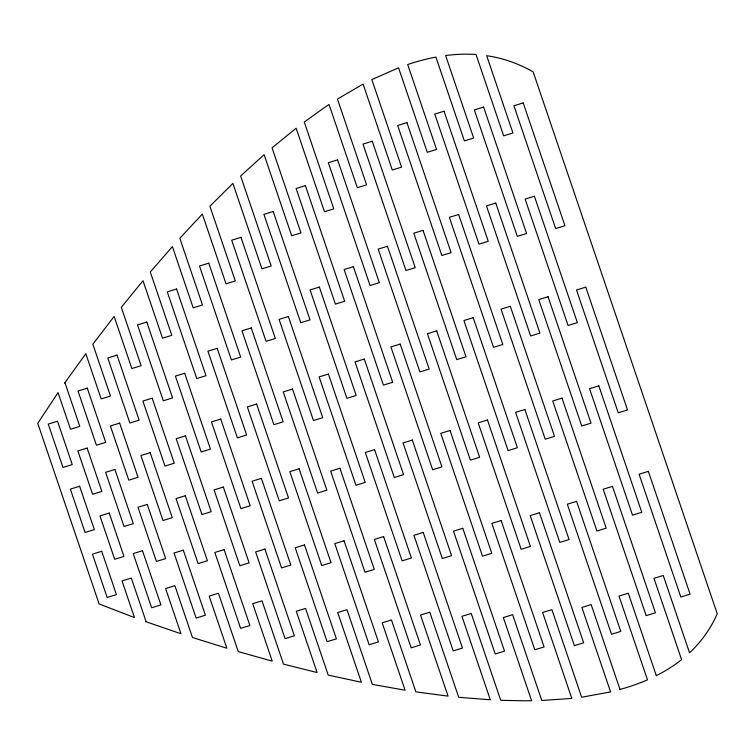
<?xml version="1.0" encoding="UTF-8"?>
<svg xmlns="http://www.w3.org/2000/svg" width="755" height="755" viewBox="0 0 755 755"><rect width="100%" height="100%" fill="white"/><g stroke="black" fill="none" stroke-linecap="round" stroke-linejoin="round"><path stroke-width="1.13" d="M656.312 675.697L628.283 593.203L619.006 596.054L647.469 679.84A208.05 200.962 11.9 0 1 619.997 689.457M620.015 689.494L591.165 604.585L581.888 607.435L610.587 691.92L581.652 697.224L551.905 609.653L542.619 612.494L571.809 698.413L541.779 700.498L512.636 614.712L503.358 617.562L531.614 700.744L523.989 700.8L500.725 700.3L471.224 613.456L461.937 616.306L490.306 699.791L458.71 697.28L429.803 612.201L420.526 615.042L448.074 696.138L415.892 691.873L391.458 619.968L382.181 622.818L405.067 690.193L372.366 684.408L346.979 609.681L337.702 612.531L361.39 682.246L328.227 675.112L305.567 608.426L296.29 611.267L317.1 672.526L283.512 664.145L262.004 600.838L252.727 603.689L272.244 661.153L238.259 651.603L218.44 593.26L209.163 596.11L226.868 648.224L192.487 637.522L174.877 585.682L165.6 588.532L180.964 633.747L145.583 621.591L146.045 621.45L131.323 578.103L122.036 580.944L134.484 617.581L99.113 603.934L37.75 423.319L58.05 392.6L70.498 429.236L79.775 426.386L65.053 383.04L64.581 383.181L85.806 353.661L101.17 398.885L110.457 396.035L92.846 344.204L114.147 316.411L131.851 368.534L141.128 365.694L121.31 307.351L143.006 280.718L162.523 338.183L171.81 335.343L150.302 272.036L172.395 246.583L193.204 307.842L202.482 304.992L179.822 238.297L202.34 214.09L226.028 283.814L235.305 280.964L209.918 206.238L232.889 183.38L261.919 268.818L271.196 265.968L240.628 176L264.127 154.662L291.675 235.758L300.952 232.908L272.045 147.829L296.13 128.237L324.499 211.73L333.776 208.88L304.274 122.036L322.838 108.711L329.057 104.511L357.323 187.702L366.6 184.852L337.457 99.065L363.098 84.079L392.289 169.998L401.575 167.148L371.819 79.577L398.565 67.808L427.264 152.293L436.541 149.443L407.7 64.534A208.05 200.962 11.9 0 1 435.909 57.069L464.382 140.902L473.659 138.061L445.639 55.568A149.764 144.667 11.9 0 1 476.027 54.483L503.651 135.843L512.928 132.993L486.664 55.681A126.689 122.376 11.9 0 1 530.369 70.366L533.172 71.942L717.25 613.787L715.948 616.618A126.689 122.376 11.9 0 1 689.551 652.839L663.258 575.499L653.981 578.349L681.595 659.653A149.764 144.667 11.9 0 1 656.284 675.659M406.936 122.621L397.659 125.472L441.835 255.511L451.113 252.67L406.936 122.621M444.053 111.24L434.776 114.09L478.953 244.129L488.24 241.279L444.053 111.24M372.272 141.232L362.995 144.082L405.945 270.507L415.222 267.666L372.272 141.232M483.634 107.078L474.348 109.928L517.298 236.353L526.584 233.512L483.634 107.078M337.608 159.843L328.331 162.693L370.054 285.503L379.331 282.663L337.608 159.843M523.206 102.916L513.919 105.766L555.652 228.586L564.929 225.736L523.206 102.916M305.398 185.673L296.12 188.523L335.39 304.114L344.667 301.273L305.398 185.673M273.187 211.513L263.91 214.354L300.726 322.725L310.003 319.875L273.187 211.513M240.977 237.344L231.7 240.194L266.062 341.336L275.339 338.485L240.977 237.344M208.767 263.174L199.49 266.024L231.398 359.946L240.675 357.096L208.767 263.174M176.557 289.014L167.28 291.855L196.734 378.548L206.011 375.707L176.557 289.014M458.634 214.467L449.348 217.308L493.534 347.347L502.811 344.507L458.634 214.467M495.752 203.076L486.475 205.926L530.652 335.966L539.929 333.125L495.752 203.076M423.045 230.36L413.768 233.21L456.718 359.635L465.995 356.794L423.045 230.36M534.398 196.206L525.121 199.056L568.071 325.49L577.358 322.64L534.398 196.206M387.466 246.262L378.18 249.112L419.903 371.922L429.189 369.082L387.466 246.262M146.8 322.064L137.523 324.914L163.297 400.773L172.574 397.923L146.8 322.064M353.416 266.675L344.129 269.526L383.398 385.116L392.685 382.275L353.416 266.675M319.356 287.089L310.079 289.939L346.894 398.31L356.171 395.46L319.356 287.089M117.044 355.124L107.767 357.974L129.86 422.989L139.137 420.148L117.044 355.124M251.255 327.925L241.977 330.766L273.886 424.688L283.163 421.847L251.255 327.925M288.382 316.543L279.095 319.384L313.457 420.526L322.734 417.685L288.382 316.543M87.297 388.183L78.01 391.033L96.423 445.214L105.7 442.364L87.297 388.183M217.204 348.338L207.927 351.188L237.381 437.881L246.659 435.031L217.204 348.338M184.692 373.272L175.415 376.113L201.179 451.971L210.466 449.131L184.692 373.272M57.54 421.243L48.254 424.093L62.986 467.439L72.263 464.589L57.54 421.243M152.17 398.196L142.893 401.047L164.986 466.071L174.263 463.221L152.17 398.196M119.658 423.13L110.381 425.98L128.784 480.161L138.061 477.311L119.658 423.13M473.206 317.685L463.929 320.535L508.106 450.575L517.383 447.724L473.206 317.685M510.323 306.303L501.046 309.144L545.223 439.193L554.5 436.343L510.323 306.303M436.701 330.879L427.424 333.719L470.374 460.154L479.651 457.303L436.701 330.879M548.054 296.724L538.777 299.575L581.727 425.999L591.005 423.149L548.054 296.724M400.197 344.072L390.92 346.913L432.643 469.733L441.92 466.883L400.197 344.072M585.786 287.145L576.509 289.995L618.232 412.806L627.518 409.965L585.786 287.145M364.306 359.069L355.02 361.909L394.299 477.5L403.576 474.659L364.306 359.069M87.136 448.064L77.859 450.905L92.591 494.251L101.868 491.411L87.136 448.064M328.416 374.065L319.129 376.905L355.945 485.276L365.231 482.426L328.416 374.065M292.525 389.061L283.238 391.902L317.6 493.053L326.887 490.203L292.525 389.061M256.634 404.057L247.347 406.898L279.256 500.82L288.533 497.97L256.634 404.057M220.734 419.053L211.457 421.894L240.911 508.596L250.188 505.746L220.734 419.053M185.456 435.852L176.179 438.702L201.953 514.561L211.23 511.711L185.456 435.852M150.179 452.66L140.902 455.501L162.995 520.525L172.272 517.675L150.179 452.66M114.902 469.459L105.624 472.309L124.028 526.49L133.314 523.649L114.902 469.459M79.624 486.267L70.347 489.108L85.07 532.454L94.356 529.614L79.624 486.267M109.23 513.079L99.953 515.929L114.675 559.276L123.952 556.426L109.23 513.079M147.272 504.406L137.986 507.256L156.398 561.437L165.675 558.587L147.272 504.406M185.305 495.733L176.028 498.574L198.121 563.598L207.398 560.748L185.305 495.733M223.348 487.06L214.071 489.901L239.835 565.759L249.122 562.909L223.348 487.06M261.39 478.377L252.104 481.228L281.558 567.92L290.835 565.08L261.39 478.377M299.122 468.798L289.835 471.648L321.743 565.57L331.03 562.72L299.122 468.798M374.584 449.65L365.307 452.49L402.122 560.861L411.399 558.011L374.584 449.65M412.315 440.071L403.038 442.911L442.307 558.502L451.584 555.661L412.315 440.071M450.046 430.492L440.769 433.332L482.492 556.152L491.769 553.302L450.046 430.492M487.475 420.007L478.198 422.857L521.148 549.281L530.425 546.441L487.475 420.007M598.828 385.852L589.551 388.702L632.501 515.127L641.778 512.286L598.828 385.852M524.895 409.531L515.618 412.372L559.795 542.411L569.081 539.57L524.895 409.531M562.022 398.14L552.735 400.99L596.922 531.029L606.199 528.179L562.022 398.14M339.92 468.251L330.643 471.101L365.005 572.243L374.282 569.402L339.92 468.251M101.717 551.282L92.44 554.132L107.163 597.479L116.44 594.629L101.717 551.282M142.516 550.735L133.239 553.585L151.642 607.766L160.919 604.925L142.516 550.735M183.314 550.187L174.037 553.038L196.13 618.052L205.407 615.212L183.314 550.187M224.112 549.64L214.835 552.49L240.609 628.349L249.886 625.499L224.112 549.64M264.92 549.093L255.634 551.943L285.088 638.636L294.365 635.785L264.92 549.093M304.491 544.931L295.214 547.781L327.113 641.703L336.4 638.853L304.491 544.931M344.063 540.778L334.786 543.619L369.148 644.761L378.425 641.92L344.063 540.778M383.634 536.616L374.357 539.457L411.173 647.828L420.45 644.978L383.634 536.616M423.206 532.454L413.929 535.304L453.198 650.895L462.475 648.045L423.206 532.454M462.787 528.292L453.5 531.142L495.223 653.962L504.51 651.112L462.787 528.292M648.375 471.375L639.098 474.216L680.821 597.035L690.098 594.185L648.375 471.375M501.131 520.525L491.845 523.366L534.804 649.8L544.081 646.95L501.131 520.525M612.484 486.371L603.207 489.212L646.157 615.646L655.434 612.796L612.484 486.371M539.476 512.749L530.199 515.599L574.376 645.638L583.653 642.788L539.476 512.749M576.594 501.367L567.316 504.208L611.493 634.257L620.77 631.406L576.594 501.367"/></g></svg>
